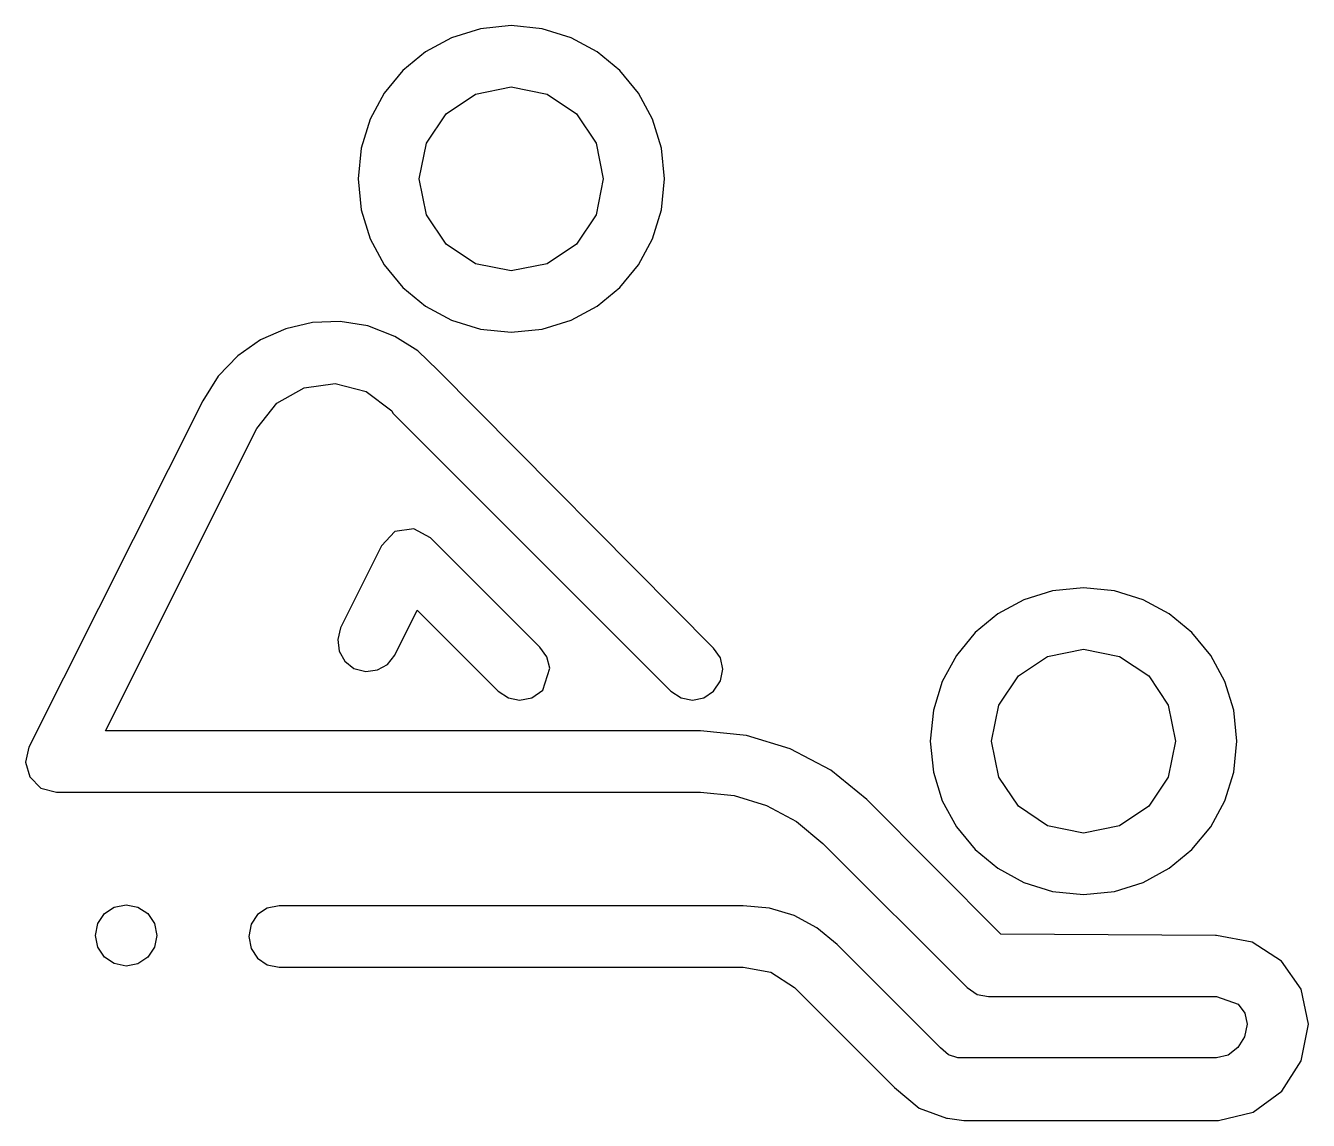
# Model space of a CAD drawing. Extents: x 0.9 to 74.4, y -15.9 to 46.9.
import ezdxf

# ---------------------------------------------------------------- set-up
doc = ezdxf.new("R2010")
doc.units = 0
doc.layers.get('0').update_dxf_attribs({"linetype": 'CONTINUOUS'})

msp = doc.modelspace()

# ---------------------------------------------------------------- linework, layer by layer
at = {"color": 7}
for points in [[(19.921875, 38.085938), (20.10006, 36.311989), (20.611267, 34.66095), (21.420479, 33.167839), (22.492676, 31.867676), (23.792839, 30.795479), (25.28595, 29.986267), (26.936989, 29.47506), (28.710938, 29.296875), (30.484886, 29.47506), (32.135925, 29.986267), (33.629036, 30.795479), (34.929199, 31.867676), (36.001396, 33.167839), (36.810608, 34.66095), (37.321815, 36.311989), (37.5, 38.085938), (37.321815, 39.859886), (36.810608, 41.510925), (36.001396, 43.004036), (34.929199, 44.304199), (33.629036, 45.376396), (32.135925, 46.185608), (30.484886, 46.696815), (28.710938, 46.875), (26.936989, 46.696815), (25.28595, 46.185608), (23.792839, 45.376396), (22.492676, 44.304199), (21.420479, 43.004036), (20.611267, 41.510925), (20.10006, 39.859886), (19.921875, 38.085938)], [(33.984375, 38.085938), (33.572388, 36.026001), (32.446289, 34.350586), (30.770874, 33.224487), (28.710938, 32.8125), (26.651001, 33.224487), (24.975586, 34.350586), (23.849487, 36.026001), (23.4375, 38.085938), (23.849487, 40.145874), (24.975586, 41.821289), (26.651001, 42.947388), (28.710938, 43.359375), (30.770874, 42.947388), (32.446289, 41.821289), (33.572388, 40.145874), (33.984375, 38.085938)], [(74.414062, -10.371094), (74.002078, -8.363344), (72.875977, -6.745605), (71.200564, -5.666197), (69.140625, -5.273438), (69.082031, -5.273438), (56.777344, -5.214844), (49.101562, 2.519531), (47.024231, 4.195862), (44.699707, 5.427246), (42.188416, 6.186218), (39.550781, 6.445312), (5.449219, 6.445312), (14.121094, 23.789062), (15.273742, 25.239258), (16.838379, 26.118164), (18.611756, 26.359863), (20.390625, 25.898438), (21.855469, 24.785156), (21.914062, 24.667969), (37.851562, 8.730469), (38.442077, 8.334961), (39.104004, 8.203125), (39.754944, 8.334961), (40.3125, 8.730469), (40.708008, 9.320984), (40.839844, 9.98291), (40.708008, 10.63385), (40.3125, 11.191406), (24.492188, 27.128906), (23.349609, 28.227539), (22.03125, 29.0625), (20.481262, 29.658509), (18.892822, 29.919434), (17.309875, 29.861755), (15.776367, 29.501953), (14.336243, 28.856507), (13.033447, 27.941895), (11.911926, 26.774597), (11.015625, 25.371094), (1.054688, 5.507812), (0.864258, 4.658203), (1.113281, 3.808594), (1.743164, 3.171387), (2.636719, 2.929688), (39.550781, 2.929688), (41.498108, 2.735596), (43.352051, 2.167969), (45.063172, 1.248779), (46.582031, 0), (54.84375, -8.261719), (55.415039, -8.657227), (56.074219, -8.789062), (69.140625, -8.789062), (69.140625, -8.789062), (70.393066, -9.228516), (70.763854, -9.728396), (70.898438, -10.371094), (70.755615, -11.093443), (70.371094, -11.711426), (69.810791, -12.142641), (69.140625, -12.304688), (54.667969, -12.304688), (54.375, -12.304688), (54.316406, -12.304688), (53.789062, -12.128906), (53.320312, -11.71875), (53.203125, -11.601562), (47.402344, -5.800781), (46.230469, -4.834898), (44.926758, -4.138184), (43.513184, -3.716127), (42.011719, -3.574219), (15.410156, -3.574219), (14.715271, -3.708803), (14.157715, -4.07959), (13.786927, -4.637145), (13.652344, -5.332031), (13.786927, -6.026918), (14.157715, -6.584473), (14.715271, -6.95526), (15.410156, -7.089844), (42.011719, -7.089844), (43.586426, -7.390137), (44.941406, -8.261719), (50.683594, -14.003906), (52.089844, -15.175781), (53.671875, -15.761719), (53.730469, -15.761719), (54.667969, -15.878906), (54.726562, -15.878906), (69.257812, -15.878906), (71.25, -15.40558), (72.890625, -14.20166), (74.003906, -12.45941), (74.414062, -10.371094)], [(22.03125, 17.871094), (21.269531, 17.050781), (18.925781, 12.363281), (18.756408, 11.68396), (18.845215, 11.015625), (19.164734, 10.435181), (19.6875, 10.019531), (20.366821, 9.850158), (21.035156, 9.938965), (21.615601, 10.258484), (22.03125, 10.78125), (23.320313, 13.359375), (27.949219, 8.730469), (28.54248, 8.334961), (29.179688, 8.203125), (29.897461, 8.342285), (30.527344, 8.789062), (30.922852, 10.041504), (30.758057, 10.692444), (30.351562, 11.25), (24.082031, 17.519531), (23.122559, 18.024902), (22.03125, 17.871094)], [(52.734375, 5.859375), (52.91256, 4.085426), (53.423767, 2.434387), (54.232979, 0.941276), (55.305176, -0.358887), (56.605339, -1.431082), (58.098449, -2.240297), (59.749488, -2.751504), (61.523438, -2.929688), (63.297387, -2.751504), (64.948424, -2.240297), (66.441533, -1.431082), (67.741699, -0.358887), (68.813895, 0.941276), (69.623109, 2.434387), (70.134316, 4.085426), (70.3125, 5.859375), (70.134316, 7.633324), (69.623109, 9.284363), (68.813895, 10.777474), (67.741699, 12.077637), (66.441533, 13.149834), (64.948424, 13.959045), (63.297387, 14.470253), (61.523438, 14.648438), (59.749488, 14.470253), (58.098449, 13.959045), (56.605339, 13.149834), (55.305176, 12.077637), (54.232979, 10.777474), (53.423767, 9.284363), (52.91256, 7.633324), (52.734375, 5.859375)], [(66.796875, 5.859375), (66.384891, 3.799438), (65.258789, 2.124023), (63.583377, 0.997925), (61.523438, 0.585938), (59.463504, 0.997925), (57.788086, 2.124023), (56.661987, 3.799438), (56.25, 5.859375), (56.661987, 7.919312), (57.788086, 9.594727), (59.463504, 10.720825), (61.523438, 11.132812), (63.583377, 10.720825), (65.258789, 9.594727), (66.384891, 7.919312), (66.796875, 5.859375)], [(8.378906, -5.273438), (8.245101, -5.946123), (7.864055, -6.516399), (7.293779, -6.897444), (6.621094, -7.03125), (5.936874, -6.893112), (5.378133, -6.516399), (5.001419, -5.957657), (4.863281, -5.273438), (5.001419, -4.589218), (5.378133, -4.030476), (5.936874, -3.653763), (6.621094, -3.515625), (7.293779, -3.649431), (7.864055, -4.030476), (8.245101, -4.600752), (8.378906, -5.273438)]]:
    msp.add_lwpolyline(points, close=True, dxfattribs=at)

doc.saveas('drawing.dxf')
